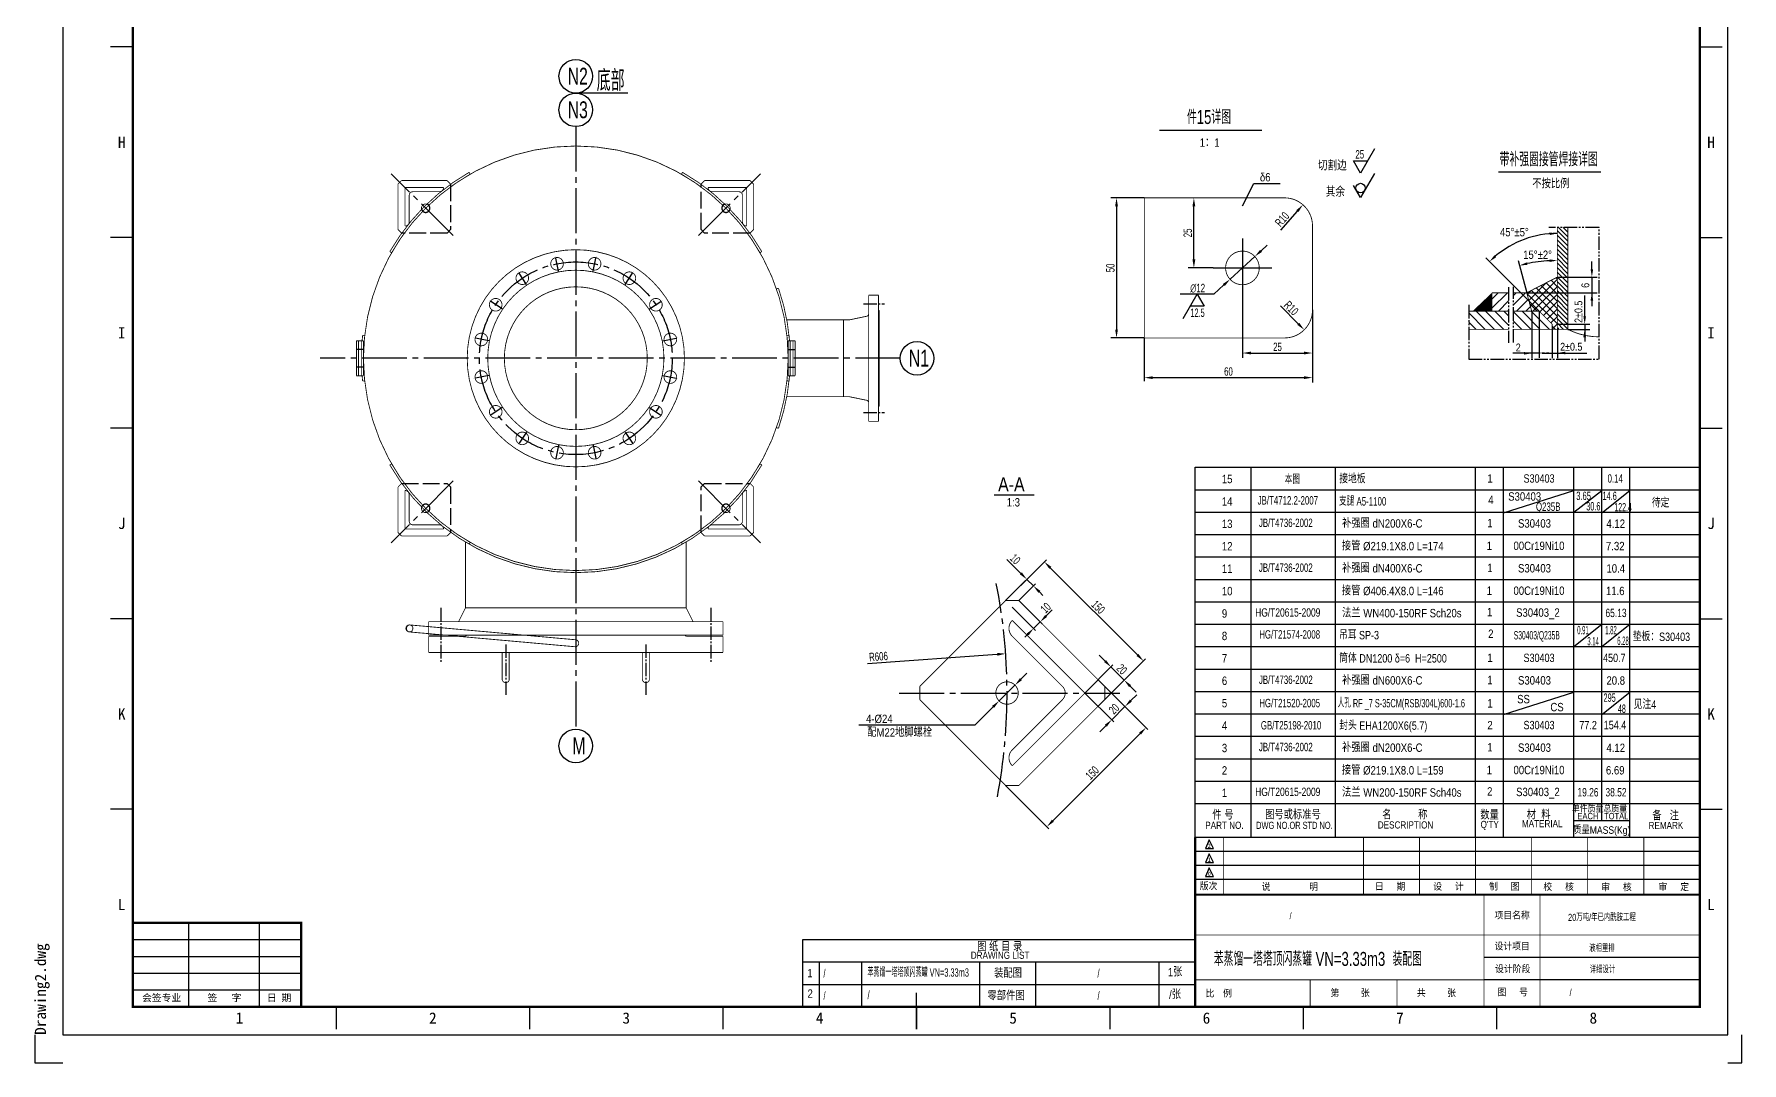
# Model space of a CAD drawing. Header units: millimetres. Extents: x 62822 to 63431, y -21038 to -20182.
# Drawn here: x 62822 to 63431, y -21038 to -20671 of the extents above; entities that cross this region are included whole.
import ezdxf
from ezdxf.enums import TextEntityAlignment as Align

# ---------------------------------------------------------------- set-up
doc = ezdxf.new("R2010")
doc.units = ezdxf.units.MM
for name, pattern in [('DASHDOT-L', [66, 48, -6, 6, -6]), ('DASHDOT-M', [22, 16, -2, 2, -2]), ('DASHDOT-S', [6.6, 4.8, -0.6, 0.6, -0.6]), ('DIVIDE-M', [26, 16, -2, 2, -2, 2, -2]), ('DIVIDE-S', [7.8, 4.8, -0.6, 0.6, -0.6, 0.6, -0.6]), ('HIDDEN-M', [7.5, 6, -1.5])]:
    doc.linetypes.add(name, pattern=pattern)
doc.layers.get('0').update_dxf_attribs({"color": 4})
for name, color, linetype in [('2', 1, 'Continuous'), ('_TCC_BORDER', 7, 'Continuous'), ('CDR_DIM', 4, 'Continuous'), ('CDR_DWG2', 2, 'Continuous'), ('CDR_DWG3', 2, 'DASHDOT-M'), ('CDR_DWG4', 3, 'DIVIDE-M'), ('CDR_DWG5', 6, 'HIDDEN-M')]:
    doc.layers.add(name, color=color, linetype=linetype)
doc.styles.add('_win_tcc_fshz', font='SIMFANG.TTF', dxfattribs={"width": 0.9})
doc.styles.add('HDS1', font='tcc_simp.shx', dxfattribs={"width": 0.7, "bigfont": 'tcc_hzdx.shx'})
doc.styles.add('HZ', font='tcc_simp.shx', dxfattribs={"width": 0.85, "bigfont": 'tcc_hzdx.shx'})
doc.styles.add('HZD', font='tcc_simp.shx', dxfattribs={"width": 0.85, "bigfont": 'tcc_hzdx.shx'})
doc.styles.add('SBHZ', font='tcc_simp.shx', dxfattribs={"width": 0.85, "bigfont": 'tcc_hzdx.shx'})
doc.styles.get("Standard").update_dxf_attribs({"font": 'tcc_simp.shx', "width": 0.7, "bigfont": 'tcc_hzdx.shx'})
doc.styles.add('syh_dim', font='tcc_simp.shx', dxfattribs={"width": 0.7, "height": 3, "bigfont": 'tcc_hzdx.shx'})

# ---------------------------------------------------------------- blocks, each defined once
blk = doc.blocks.new('_TCCDWGBORDER01V2A100_594x841')
at = {"color": 7, "linetype": 'Continuous'}
for p, q in [((25, 352.5), (17, 352.5)), ((584, 352.5), (592, 352.5)), ((25, 284.5), (17, 284.5)), ((584, 284.5), (592, 284.5)), ((25, 216.5), (17, 216.5)), ((584, 216.5), (592, 216.5)), ((25, 148.5), (17, 148.5)), ((584, 148.5), (592, 148.5)), ((25, 80.5), (17, 80.5)), ((584, 80.5), (592, 80.5)), ((97.5, 10), (97.5, 2)), ((166.5, 10), (166.5, 2)), ((235.5, 10), (235.5, 2)), ((304.5, 10), (304.5, 2)), ((373.5, 10), (373.5, 2)), ((442.5, 10), (442.5, 2)), ((511.5, 10), (511.5, 2))]:
    blk.add_line(p, q, dxfattribs=at)
blk.add_lwpolyline([(0, 0), (594, 0), (594, 841), (0, 841)], close=True, dxfattribs=at)
at = {"color": 4, "linetype": 'Continuous', "const_width": 0.8}
blk.add_lwpolyline([(25, 10), (584, 10), (584, 831), (25, 831)], close=True, dxfattribs=at)
at = {"color": 4, "linetype": 'Continuous', "const_width": 0.4}
blk.add_lwpolyline([(304.5, 15), (304.5, 2)], dxfattribs=at)
at = {"color": 7, "linetype": 'Continuous'}
for points in [[(-10, 0), (-10, -10), (0, -10)], [(594, -10), (599, -10), (599, 0)]]:
    blk.add_lwpolyline(points, dxfattribs=at)
at = {"color": 7, "style": '_win_tcc_fshz'}
for s, p in [('H', (21, 318.5)), ('H', (588, 318.5)), ('I', (21, 250.5)), ('I', (588, 250.5)), ('J', (21, 182.5)), ('J', (588, 182.5)), ('K', (21, 114.5)), ('K', (588, 114.5)), ('L', (21, 46.5)), ('L', (588, 46.5)), ('1', (63, 6)), ('2', (132, 6)), ('3', (201, 6)), ('4', (270, 6)), ('5', (339, 6)), ('6', (408, 6)), ('7', (477, 6)), ('8', (546, 6))]:
    blk.add_text(s, height=4, dxfattribs=at).set_placement(p, align=Align.MIDDLE_CENTER)
at = {"color": 1, "style": '_win_tcc_fshz', "flags": 8}
for tag, p in [('CODE_MARK', (20, 10)), ('FILE_NAME', (-6, 0))]:
    blk.add_attdef(tag, p, '', height=4, rotation=90, dxfattribs=at)
blk.add_attdef('USER_NAME', (0, -10), '', height=4, dxfattribs=at)
at = {"color": 1, "style": '_win_tcc_fshz', "flags": 9}
blk.add_attdef('BORDER_SIZE', text='', height=4, dxfattribs=at).set_placement((594, -10), align=Align.RIGHT)
blk = doc.blocks.new('_tcc_HQN2N')
at = {"layer": '_TCC_BORDER'}
for p, q in [((-40, 0), (-40, 30)), ((-15, 30), (-15, 0)), ((-60, 24), (0, 24)), ((-60, 18), (0, 18)), ((-60, 12), (0, 12)), ((-60, 6), (0, 6))]:
    blk.add_line(p, q, dxfattribs=at)
at = {"layer": '_TCC_BORDER', "color": 4, "const_width": 0.8}
blk.add_lwpolyline([(0, 0), (-60, 0), (-60, 30), (0, 30)], close=True, dxfattribs=at)
at = {"layer": '_TCC_BORDER', "style": '_win_tcc_fshz'}
for s, p in [('会签专业', (-56.74, 1.99)), ('签   字', (-33.38, 1.99)), ('日 期', (-12.2, 1.97))]:
    blk.add_text(s, height=2.5, dxfattribs=at).set_placement(p)
blk = doc.blocks.new('_tcc_ISSUE')
at = {"layer": '_TCC_BORDER'}
for p, q in [((0, 5), (180, 5)), ((0, 5), (0, 0)), ((0, 5), (10.12, 5)), ((0, 0), (180, 0)), ((4.99, 4.02), (3.61, 0.98)), ((3.61, 0.98), (6.54, 0.98)), ((6.54, 0.98), (4.99, 4.02))]:
    blk.add_line(p, q, dxfattribs=at)
at = {"layer": '_TCC_BORDER', "color": 4, "const_width": 0.8}
blk.add_lwpolyline([(0, 0), (0, 5)], dxfattribs=at)
at = {"layer": '_TCC_BORDER', "const_width": 0.3}
for points in [[(10.12, 5), (10.12, 0)], [(60, 0), (60, 5)], [(80, 0), (80, 5)], [(100, 0), (100, 5)], [(120, 0), (120, 5)], [(140, 0), (140, 5)], [(160, 0), (160, 5)]]:
    blk.add_lwpolyline(points, dxfattribs=at)
at = {"layer": '_TCC_BORDER', "color": 1, "style": '_win_tcc_fshz', "flags": 8}
blk.add_attdef('ISSUE', text='', height=1.5, dxfattribs=at).set_placement((4.99, 1.94), align=Align.MIDDLE_CENTER)
blk = doc.blocks.new('_tcc_QZL')
at = {"layer": '_TCC_BORDER'}
blk.add_line((0, 5.53), (180, 5.53), dxfattribs=at)
at = {"layer": '_TCC_BORDER', "color": 4, "const_width": 0.8}
blk.add_lwpolyline([(0, 0), (0, 5.53)], dxfattribs=at)
at = {"layer": '_TCC_BORDER', "const_width": 0.3}
for points in [[(10.12, 5.53), (10.12, 0)], [(60, 0), (60, 5.53)], [(80, 0), (80, 5.53)], [(100, 0), (100, 5.53)], [(120, 0), (120, 5.53)], [(140, 0), (140, 5.53)], [(160, 0), (160, 5.53)], [(180, 0), (180, 5.53)]]:
    blk.add_lwpolyline(points, dxfattribs=at)
at = {"layer": '_TCC_BORDER', "style": '_win_tcc_fshz', "width": 0.9}
for s, p in [('版次', (1.62, 1.9)), ('说         明', (23.72, 1.63)), ('日   期', (64.09, 1.75)), ('设   计', (84.88, 1.75)), ('制   图', (104.81, 1.75)), ('校   核', (124.19, 1.64)), ('审   核', (144.82, 1.53)), ('审   定', (165.27, 1.58))]:
    blk.add_text(s, height=2.5, dxfattribs=at).set_placement(p)

msp = doc.modelspace()

# ---------------------------------------------------------------- linework, layer by layer
for p, q in [((63299.84, -20712.35), (63294.84, -20721.01)), ((63294.84, -20721.01), (63292.34, -20716.68)), ((63292.34, -20716.68), (63297.34, -20716.68)), ((63294.84, -20729.75), (63292.34, -20725.42)), ((63299.84, -20721.09), (63294.84, -20729.75)), ((63339.53, -20751.24), (63358.53, -20770.24)), ((63351.04, -20752.16), (63354.13, -20763.7)), ((63377.37, -20755.3), (63377.37, -20752.5)), ((63365.06, -20758.1), (63379.24, -20758.1)), ((63377.37, -20758.1), (63377.37, -20768.43)), ((63231.57, -20772.86), (63236.57, -20764.2)), ((63239.07, -20768.53), (63234.07, -20768.53)), ((63236.57, -20764.2), (63239.07, -20768.53)), ((63354.13, -20763.7), (63379.24, -20763.7)), ((63374.8, -20772.1), (63374.8, -20764.7)), ((63355.89, -20770.24), (63355.89, -20786.99)), ((63358.53, -20770.24), (63358.53, -20786.9)), ((63363.19, -20776.77), (63363.19, -20787.07)), ((63365.06, -20774.9), (63376.66, -20774.9)), ((63365.06, -20776.77), (63365.06, -20787.07)), ((63368.79, -20776.77), (63376.66, -20776.77)), ((63374.8, -20774.9), (63374.8, -20781.11)), ((63358.53, -20785.31), (63349.15, -20785.31)), ((63359.65, -20785.2), (63360.67, -20785.2)), ((63360.87, -20785.2), (63375.57, -20785.2)), ((63235.87, -20957.97), (63235.87, -20825.97)), ((63235.87, -20825.97), (63415.87, -20825.97)), ((63255.87, -20957.97), (63255.87, -20825.97)), ((63285.87, -20957.97), (63285.87, -20825.97)), ((63335.87, -20957.97), (63335.87, -20825.97)), ((63345.87, -20957.97), (63345.87, -20825.97)), ((63370.87, -20957.97), (63370.87, -20825.97)), ((63380.87, -20951.97), (63380.87, -20825.97)), ((63390.87, -20957.97), (63390.87, -20825.97)), ((63235.87, -20833.97), (63415.87, -20833.97)), ((63235.87, -20841.97), (63415.87, -20841.97)), ((63235.87, -20849.97), (63415.87, -20849.97)), ((63235.87, -20857.97), (63415.87, -20857.97)), ((63235.87, -20865.97), (63415.87, -20865.97)), ((63235.87, -20873.97), (63415.87, -20873.97)), ((63235.87, -20873.97), (63415.87, -20873.97)), ((63235.87, -20881.97), (63415.87, -20881.97)), ((63235.87, -20881.97), (63415.87, -20881.97)), ((63235.87, -20889.97), (63415.87, -20889.97)), ((63235.87, -20897.97), (63415.87, -20897.97)), ((63235.87, -20905.97), (63415.87, -20905.97)), ((63235.87, -20913.97), (63415.87, -20913.97)), ((63235.87, -20921.97), (63415.87, -20921.97)), ((63235.87, -20929.97), (63415.87, -20929.97)), ((63235.87, -20937.97), (63415.87, -20937.97)), ((63235.87, -20945.97), (63415.87, -20945.97)), ((63370.87, -20951.97), (63390.87, -20951.97)), ((63370.87, -20951.97), (63390.87, -20951.97)), ((63095.87, -21018.5), (63095.87, -20994.5)), ((63095.87, -20994.5), (63235.87, -20994.5)), ((63095.87, -21002.5), (63235.87, -21002.5)), ((63101.75, -21002.5), (63101.75, -21018.5)), ((63116.75, -21002.5), (63116.75, -21018.5)), ((63158.87, -21002.5), (63158.87, -21018.5)), ((63178.87, -21002.5), (63178.87, -21018.5)), ((63222.87, -21002.5), (63222.87, -21018.5)), ((63095.87, -21010.5), (63235.87, -21010.5)), ((63095.87, -21018.5), (63235.87, -21018.5))]:
    msp.add_line(p, q)
at = {"linetype": 'Continuous'}
for p, q in [((63252.76, -20732.67), (63256.77, -20724.66)), ((63256.77, -20724.66), (63266.12, -20724.66)), ((63217.7, -20729.83), (63205.78, -20729.83)), ((63207.78, -20732.83), (63207.78, -20776.83)), ((63235.38, -20751.83), (63235.38, -20732.83)), ((63266.35, -20741.38), (63272.3, -20734.56)), ((63259.33, -20748.75), (63261.54, -20746.72)), ((63242.24, -20754.83), (63233.38, -20754.83)), ((63257.12, -20750.78), (63248.28, -20758.89)), ((63242.49, -20764.2), (63246.07, -20760.92)), ((63354.86, -20766.41), (63361.18, -20760.09)), ((63355.42, -20768.5), (63365.06, -20758.86)), ((63356.34, -20770.24), (63365.06, -20761.52)), ((63365.06, -20769.48), (63357.54, -20761.96)), ((63365.06, -20766.83), (63359.29, -20761.06)), ((63365.06, -20764.18), (63361.04, -20760.16)), ((63365.06, -20761.53), (63362.79, -20759.26)), ((63365.06, -20758.87), (63364.55, -20758.36)), ((63242.49, -20764.2), (63230.51, -20764.2)), ((63252.7, -20765.3), (63252.7, -20786.93)), ((63266.25, -20768.37), (63272.64, -20774.8)), ((63365.06, -20774.78), (63354.19, -20763.92)), ((63354.3, -20764.32), (63355.74, -20762.88)), ((63357.86, -20770.24), (63355.16, -20767.54)), ((63365.06, -20772.13), (63355.78, -20762.86)), ((63358.76, -20770.47), (63365.06, -20764.17)), ((63360.08, -20771.79), (63365.06, -20766.82)), ((63277.7, -20769.83), (63277.7, -20790.86)), ((63361.41, -20773.12), (63365.06, -20769.47)), ((63362.74, -20774.45), (63365.06, -20772.12)), ((63217.7, -20779.83), (63205.78, -20779.83)), ((63217.7, -20779.83), (63217.7, -20795.23)), ((63363.19, -20776.64), (63365.06, -20774.77)), ((63364.39, -20776.77), (63363.19, -20775.57)), ((63255.7, -20785.2), (63274.7, -20785.2)), ((63277.7, -20788.86), (63277.7, -20795.73)), ((63220.7, -20793.99), (63274.7, -20793.99))]:
    msp.add_line(p, q, dxfattribs=at)
at = {"color": 3, "linetype": 'DIVIDE-S'}
for p, q in [((63379.93, -20740.41), (63361.99, -20740.41)), ((63379.93, -20787.37), (63379.93, -20740.41)), ((63333.45, -20768.06), (63333.45, -20787.37)), ((63333.45, -20787.37), (63379.93, -20787.37))]:
    msp.add_line(p, q, dxfattribs=at)
at = {"color": 0, "linetype": 'Continuous'}
for p, q in [((63365.06, -20741.61), (63368.79, -20745.34)), ((63365.06, -20743.26), (63368.79, -20746.99)), ((63365.51, -20740.41), (63368.79, -20743.69)), ((63367.16, -20740.41), (63368.79, -20742.04)), ((63365.06, -20744.91), (63368.79, -20748.64)), ((63365.06, -20746.56), (63368.79, -20750.29)), ((63365.06, -20748.21), (63368.79, -20751.94)), ((63365.06, -20749.86), (63368.79, -20753.59)), ((63365.06, -20751.51), (63368.79, -20755.24)), ((63365.06, -20753.16), (63368.79, -20756.89)), ((63365.06, -20754.81), (63368.79, -20758.54)), ((63365.06, -20756.46), (63368.79, -20760.19)), ((63365.06, -20758.11), (63368.79, -20761.84)), ((63365.06, -20759.75), (63368.79, -20763.49)), ((63365.06, -20761.4), (63368.79, -20765.14)), ((63347.26, -20763.7), (63341.71, -20769.25)), ((63343.96, -20763.7), (63341.71, -20765.95)), ((63347.67, -20766.59), (63344.03, -20770.24)), ((63350.41, -20763.7), (63349.46, -20764.65)), ((63353.71, -20763.7), (63349.46, -20767.95)), ((63354.74, -20765.97), (63350.48, -20770.24)), ((63355.44, -20768.57), (63353.78, -20770.24)), ((63365.06, -20763.05), (63368.79, -20766.79)), ((63365.06, -20764.7), (63368.79, -20768.44)), ((63365.06, -20766.35), (63368.79, -20770.09)), ((63365.06, -20768), (63368.79, -20771.74)), ((63333.45, -20770.9), (63339.33, -20776.77)), ((63333.45, -20774.2), (63336.03, -20776.77)), ((63336.09, -20770.24), (63342.62, -20776.77)), ((63339.39, -20770.24), (63345.92, -20776.77)), ((63342.69, -20770.24), (63347.67, -20775.21)), ((63345.99, -20770.24), (63347.67, -20771.91)), ((63347.67, -20769.89), (63347.33, -20770.24)), ((63349.46, -20770.55), (63355.67, -20776.77)), ((63349.46, -20773.85), (63352.37, -20776.77)), ((63352.44, -20770.24), (63358.97, -20776.77)), ((63355.74, -20770.24), (63362.27, -20776.77)), ((63365.06, -20769.65), (63368.79, -20773.39)), ((63365.06, -20771.3), (63368.79, -20775.04)), ((63365.06, -20772.95), (63368.79, -20776.69)), ((63365.06, -20774.6), (63367.22, -20776.77)), ((63365.06, -20776.25), (63365.57, -20776.77))]:
    msp.add_line(p, q, dxfattribs=at)
at = {"color": 6}
for p, q in [((63345.87, -20842.23), (63370.87, -20834.23)), ((63370.87, -20841.97), (63380.87, -20834.23)), ((63380.87, -20842.23), (63390.87, -20834.23)), ((63370.87, -20889.97), (63380.87, -20881.97)), ((63380.87, -20889.97), (63390.87, -20881.97)), ((63345.87, -20914.2), (63370.87, -20906.2)), ((63380.87, -20914.2), (63390.87, -20906.2))]:
    msp.add_line(p, q, dxfattribs=at)
at = {"lineweight": 0, "ltscale": 0.2}
msp.add_line((63235.87, -20957.97), (63415.87, -20957.97), dxfattribs=at)
msp.add_line((63235.87, -20957.97), (63415.87, -20957.97), dxfattribs=at)
msp.add_line((63235.87, -20957.97), (63415.87, -20957.97), dxfattribs=at)
at = {"lineweight": 0, "ltscale": 0.2, "const_width": 0.3}
for points in [[(63235.87, -20957.97), (63415.87, -20957.97)], [(63235.87, -21018.5), (63235.87, -20994.5)]]:
    msp.add_lwpolyline(points, dxfattribs=at)
msp.add_circle((63294.84, -20726.35), 1.7)
for centre, radius, start, end in [((63365.06, -20776.77), 34.23, 90, 130.31188), ((63365.06, -20804.47), 52.29, 93.0683, 101.9317)]:
    msp.add_arc(centre, radius, start, end)
at = {"linetype": 'Continuous'}
for points in [[(63207.28, -20732.83), (63208.28, -20732.83), (63207.78, -20729.83)], [(63234.88, -20732.83), (63235.88, -20732.83), (63235.38, -20729.83)], [(63271.93, -20734.23), (63272.68, -20734.89), (63274.28, -20732.3)], [(63258.99, -20748.38), (63259.67, -20749.12), (63257.12, -20750.78)], [(63234.88, -20751.83), (63235.88, -20751.83), (63235.38, -20754.83)], [(63245.73, -20760.55), (63246.41, -20761.29), (63248.28, -20758.89)], [(63272.99, -20774.45), (63272.28, -20775.15), (63274.75, -20776.93)], [(63207.28, -20776.83), (63208.28, -20776.83), (63207.78, -20779.83)], [(63255.7, -20784.7), (63255.7, -20785.7), (63252.7, -20785.2)], [(63274.7, -20784.7), (63274.7, -20785.7), (63277.7, -20785.2)], [(63220.7, -20793.49), (63220.7, -20794.49), (63217.7, -20793.99)], [(63274.7, -20793.49), (63274.7, -20794.49), (63277.7, -20793.99)]]:
    msp.add_solid(points, dxfattribs=at)
for points in [[(63362.28, -20743.12), (63362.24, -20742.19), (63365.06, -20742.54)], [(63343.23, -20751.01), (63342.6, -20750.32), (63340.85, -20752.56)], [(63354.36, -20753.76), (63354.14, -20752.85), (63351.52, -20753.96)], [(63362.27, -20752.72), (63362.25, -20751.79), (63365.06, -20752.18)], [(63377.84, -20755.3), (63376.9, -20755.3), (63377.37, -20758.1)], [(63341.71, -20770.24), (63341.71, -20763.7), (63334.81, -20770.24)], [(63377.84, -20766.5), (63376.9, -20766.5), (63377.37, -20763.7)], [(63375.26, -20772.1), (63374.33, -20772.1), (63374.8, -20774.9)], [(63375.26, -20779.57), (63374.33, -20779.57), (63374.8, -20776.77)], [(63353.12, -20784.84), (63353.12, -20785.77), (63355.92, -20785.31)], [(63360.43, -20784.88), (63360.43, -20785.52), (63358.5, -20785.2)], [(63361.24, -20784.88), (63361.24, -20785.54), (63363.2, -20785.21)], [(63367.86, -20784.73), (63367.86, -20785.67), (63365.06, -20785.2)]]:
    msp.add_solid(points)
at = {"layer": '2', "const_width": 0.3}
for points in [[(62939.13, -20787.08, 1), (63090.63, -20787.08, 1)], [(62976.13, -20787.08, 1), (63053.63, -20787.08, 1)], [(62983.45, -20787.08, 1), (63046.32, -20787.08, 1)], [(62993.53, -20758.5, 1), (62998.03, -20758.5, 1)], [(63005.93, -20753.36, 1), (63010.43, -20753.36, 1)], [(63019.34, -20753.36, 1), (63023.84, -20753.36, 1)], [(63031.73, -20758.5, 1), (63036.23, -20758.5, 1)], [(62989.38, -20787.08, 1), (63040.38, -20787.08, 1)], [(62984.05, -20767.98, 1), (62988.55, -20767.98, 1)], [(63041.21, -20767.98, 1), (63045.71, -20767.98, 1)], [(62978.92, -20780.37, 1), (62983.42, -20780.37, 1)], [(63046.35, -20780.37, 1), (63050.85, -20780.37, 1)], [(62978.92, -20793.78, 1), (62983.42, -20793.78, 1)], [(63046.35, -20793.78, 1), (63050.85, -20793.78, 1)], [(62984.05, -20806.18, 1), (62988.55, -20806.18, 1)], [(63041.21, -20806.18, 1), (63045.71, -20806.18, 1)], [(62993.53, -20815.66, 1), (62998.03, -20815.66, 1)], [(63031.73, -20815.66, 1), (63036.23, -20815.66, 1)], [(63005.93, -20820.79, 1), (63010.43, -20820.79, 1)], [(63019.34, -20820.79, 1), (63023.84, -20820.79, 1)], [(62954.26, -20883.47, 1), (62956.76, -20883.47, 1)], [(63164.72, -20906.53, 1), (63172.72, -20906.53, 1)]]:
    msp.add_lwpolyline(points, format="xyb", close=True, dxfattribs=at)
for points in [[(62976.82, -20720.72, 0.133117), (62948.52, -20749.02, 0.133117)], [(62977.2, -20721.37, 0.133117), (62949.17, -20749.39, 0.133117)], [(63080.59, -20749.39, 0.133117), (63052.57, -20721.37, 0.133117)], [(63081.24, -20749.02, 0.133117), (63052.94, -20720.72, 0.133117)], [(62956.7, -20727.65, 0.414214), (62955.45, -20728.9, 0.414214)], [(62961.72, -20732.07, 0.583067), (62959.87, -20733.91, 0.583067)], [(62966.2, -20727.65, 0.414214), (62967.7, -20726.15, 0.414214)], [(63062.06, -20726.15, 0.414214), (63063.56, -20727.65, 0.414214)], [(63069.89, -20733.91, 0.583067), (63068.05, -20732.07, 0.583067)], [(63074.31, -20728.9, 0.414214), (63073.06, -20727.65, 0.414214)], [(63277.7, -20739.83, 0.414214), (63267.7, -20729.83, 0.414214)], [(62953.95, -20739.9, 0.414214), (62955.45, -20738.4, 0.414214)], [(63074.31, -20738.4, 0.414214), (63075.81, -20739.9, 0.414214)], [(63258.7, -20754.83, 1), (63246.7, -20754.83, 1)], [(63246.7, -20754.83, 1), (63258.7, -20754.83, 1)], [(63091.13, -20780.83, 0.062863), (63087.18, -20762.08, 1)], [(63118.73, -20772.07, 0.314408), (63119.38, -20771.13, 0.314408)], [(63267.7, -20779.83, 0.414214), (63277.7, -20769.83, 0.414214)], [(62938.82, -20778.95, 0.006155), (62938.64, -20780.83, 1)], [(63090.95, -20778.95, -0.006155), (63091.13, -20780.83, -1)], [(63368.79, -20776.77, 0.114429), (63379.93, -20779.45, 0.114429)], [(62938.64, -20793.33, 0.006155), (62938.82, -20795.2, 1)], [(63087.18, -20812.08, 0.062863), (63091.13, -20793.33, 0.010216)], [(63091.13, -20793.33, -0.006155), (63090.95, -20795.2, -1)], [(63119.38, -20803.03, 0.314408), (63118.73, -20802.09, 0.314408)], [(62948.52, -20825.14, 0.268721), (63014.88, -20863.58, 0.133117)], [(62949.17, -20824.76, 0.133117), (62977.2, -20852.79, 0.133117)], [(63014.88, -20863.58, 0.268721), (63081.24, -20825.14, 0.133117)], [(63052.57, -20852.79, 0.133117), (63080.59, -20824.76, 0.133117)], [(62955.45, -20835.76, 0.414214), (62953.95, -20834.26, 0.414214)], [(63075.81, -20834.26, 0.414214), (63074.31, -20835.76, 0.414214)], [(62959.87, -20840.24, 0.583067), (62961.72, -20842.09, 0.583067)], [(63068.05, -20842.09, 0.583067), (63069.89, -20840.24, 0.583067)], [(62955.45, -20845.26, 0.414214), (62956.7, -20846.51, 0.414214)], [(62967.7, -20848.01, 0.414214), (62966.2, -20846.51, 0.414214)], [(63063.56, -20846.51, 0.414214), (63062.06, -20848.01, 0.414214)], [(63073.06, -20846.51, 0.414214), (63074.31, -20845.26, 0.414214)], [(62955.62, -20882.23, 0.819002), (62955.4, -20884.72, 0.819002)], [(63170.58, -20880.6, 0.414214), (63170.58, -20886.26, 0.414214)], [(63014.77, -20890.03, 0.819002), (63014.99, -20887.54, 0.819002)], [(62988.63, -20901.79, 0.819002), (62991.13, -20901.79, 0.819002)], [(63038.63, -20901.79, 0.819002), (63041.13, -20901.79, 0.819002)], [(63188.49, -20908.89, 0.414214), (63188.49, -20904.17, 0.414214)], [(63170.58, -20926.8, 0.414214), (63170.58, -20932.46, 0.414214)]]:
    msp.add_lwpolyline(points, format="xyb", dxfattribs=at)
for points in [[(62952.7, -20723.65), (62951.45, -20724.9)], [(62951.45, -20724.9), (62951.45, -20741.15)], [(62968.95, -20723.65), (62952.7, -20723.65)], [(62968.95, -20723.65), (62970.2, -20724.9)], [(62970.2, -20724.9), (62970.2, -20724.98)], [(62976.82, -20720.72), (62977.2, -20721.37)], [(63052.94, -20720.72), (63052.57, -20721.37)], [(63060.81, -20723.65), (63059.56, -20724.9)], [(63059.56, -20724.98), (63059.56, -20724.9)], [(63077.06, -20723.65), (63060.81, -20723.65)], [(63078.31, -20724.9), (63077.06, -20723.65)], [(63078.31, -20741.15), (63078.31, -20724.9)], [(62967.7, -20726.15), (62953.95, -20726.15)], [(62953.95, -20726.15), (62953.95, -20739.9)], [(62955.45, -20728.9), (62955.45, -20738.4)], [(62966.2, -20727.65), (62956.7, -20727.65)], [(62967.7, -20726.15), (62967.7, -20726.15)], [(63075.81, -20726.15), (63062.06, -20726.15)], [(63062.06, -20726.15), (63062.06, -20726.15)], [(63073.06, -20727.65), (63063.56, -20727.65)], [(63074.31, -20738.4), (63074.31, -20728.9)], [(63075.81, -20739.9), (63075.81, -20726.15)], [(63217.7, -20729.83), (63267.7, -20729.83)], [(63217.7, -20779.83), (63217.7, -20729.83)], [(62951.45, -20741.15), (62952.7, -20742.4)], [(62952.79, -20742.4), (62952.7, -20742.4)], [(62953.95, -20739.9), (62953.95, -20739.9)], [(63075.81, -20739.9), (63075.81, -20739.9)], [(63077.06, -20742.4), (63076.98, -20742.4)], [(63078.31, -20741.15), (63077.06, -20742.4)], [(63277.7, -20739.83), (63277.7, -20769.83)], [(63365.06, -20776.77), (63365.06, -20740.41)], [(63368.79, -20776.77), (63368.79, -20740.41)], [(62948.52, -20749.02), (62949.17, -20749.39)], [(63081.24, -20749.02), (63080.59, -20749.39)], [(63087.18, -20762.08), (63086.47, -20762.32)], [(63354.13, -20763.7), (63365.06, -20758.1)], [(63119.38, -20764.58), (63119.38, -20809.58)], [(63122.88, -20764.58), (63119.38, -20764.58)], [(63122.88, -20809.58), (63122.88, -20764.58)], [(63341.71, -20763.7), (63341.71, -20770.24)], [(63341.71, -20763.7), (63347.67, -20763.7)], [(63349.46, -20763.7), (63354.13, -20763.7)], [(63355.89, -20770.24), (63354.13, -20763.7)], [(63090.15, -20773.39), (63110.38, -20773.39)], [(63110.38, -20773.39), (63112.38, -20773.39)], [(63110.38, -20800.77), (63110.38, -20773.39)], [(63112.38, -20773.39), (63118.73, -20772.07)], [(63123.13, -20769.95), (63122.88, -20769.95)], [(63123.13, -20804.2), (63123.13, -20769.95)], [(63333.45, -20770.24), (63347.67, -20770.24)], [(63349.46, -20770.24), (63358.53, -20770.24)], [(63363.19, -20774.9), (63358.53, -20770.24)], [(62936.63, -20793.33), (62936.63, -20780.83)], [(62939.13, -20780.83), (62936.63, -20780.83)], [(62937.38, -20793.33), (62937.38, -20780.83)], [(62938.38, -20793.33), (62938.38, -20780.83)], [(62938.82, -20778.95), (62939.56, -20779.03)], [(62939.13, -20793.33), (62939.13, -20780.83)], [(63090.95, -20778.95), (63090.2, -20779.03)], [(63090.63, -20793.33), (63090.63, -20780.83)], [(63090.63, -20780.83), (63093.13, -20780.83)], [(63091.38, -20793.33), (63091.38, -20780.83)], [(63092.38, -20793.33), (63092.38, -20780.83)], [(63093.13, -20793.33), (63093.13, -20780.83)], [(63267.7, -20779.83), (63217.7, -20779.83)], [(63333.45, -20776.77), (63347.67, -20776.77)], [(63349.46, -20776.77), (63368.79, -20776.77)], [(63363.19, -20776.77), (63363.19, -20774.9)], [(62939.13, -20793.33), (62936.63, -20793.33)], [(62938.82, -20795.2), (62939.56, -20795.12)], [(63090.95, -20795.2), (63090.2, -20795.12)], [(63090.63, -20793.33), (63093.13, -20793.33)], [(63090.15, -20800.77), (63110.38, -20800.77)], [(63110.38, -20800.77), (63112.38, -20800.77)], [(63112.38, -20800.77), (63118.73, -20802.09)], [(63122.88, -20804.2), (63123.13, -20804.2)], [(63119.38, -20809.58), (63122.88, -20809.58)], [(63087.18, -20812.08), (63086.47, -20811.83)], [(62948.52, -20825.14), (62949.17, -20824.76)], [(63081.24, -20825.14), (63080.59, -20824.76)], [(62951.45, -20833.01), (62952.7, -20831.76)], [(62951.45, -20833.01), (62951.45, -20849.26)], [(62952.7, -20831.76), (62952.79, -20831.76)], [(62953.95, -20834.26), (62953.95, -20848.01)], [(62953.95, -20834.26), (62953.95, -20834.26)], [(62955.45, -20835.76), (62955.45, -20845.26)], [(63074.31, -20845.26), (63074.31, -20835.76)], [(63075.81, -20848.01), (63075.81, -20834.26)], [(63075.81, -20834.26), (63075.81, -20834.26)], [(63076.98, -20831.76), (63077.06, -20831.76)], [(63078.31, -20833.01), (63077.06, -20831.76)], [(63078.31, -20849.26), (63078.31, -20833.01)], [(62956.7, -20846.51), (62966.2, -20846.51)], [(63063.56, -20846.51), (63073.06, -20846.51)], [(62951.45, -20849.26), (62952.7, -20850.51)], [(62952.7, -20850.51), (62968.95, -20850.51)], [(62953.95, -20848.01), (62967.7, -20848.01)], [(62967.7, -20848.01), (62967.7, -20848.01)], [(62968.95, -20850.51), (62970.2, -20849.26)], [(62970.2, -20849.17), (62970.2, -20849.26)], [(62975.51, -20852.67), (62975.51, -20876.16)], [(62976.82, -20853.44), (62977.2, -20852.79)], [(63052.94, -20853.44), (63052.57, -20852.79)], [(63054.26, -20852.67), (63054.26, -20876.16)], [(63059.56, -20849.26), (63059.56, -20849.17)], [(63060.81, -20850.51), (63059.56, -20849.26)], [(63060.81, -20850.51), (63077.06, -20850.51)], [(63062.06, -20848.01), (63075.81, -20848.01)], [(63062.06, -20848.01), (63062.06, -20848.01)], [(63077.06, -20850.51), (63078.31, -20849.26)], [(62975.51, -20876.16), (62973.07, -20881.04)], [(63054.26, -20876.16), (62975.51, -20876.16)], [(63054.26, -20876.16), (63056.7, -20881.04)], [(63137.58, -20904.17), (63168.22, -20873.53)], [(63172.93, -20873.53), (63168.22, -20873.53)], [(63203.58, -20904.17), (63172.93, -20873.53)], [(62955.62, -20882.23), (63014.99, -20887.54)], [(62962.38, -20881.04), (63067.38, -20881.04)], [(62962.38, -20885.91), (62962.38, -20881.04)], [(63067.38, -20881.04), (63067.38, -20885.91)], [(63170.58, -20880.6), (63170.58, -20880.6)], [(63196.5, -20906.53), (63170.58, -20880.6)], [(63014.77, -20890.03), (62955.4, -20884.72)], [(63067.38, -20885.91), (62962.38, -20885.91)], [(62962.38, -20886.29), (62975.51, -20886.29)], [(62962.38, -20892.04), (62962.38, -20886.29)], [(62975.51, -20886.29), (62975.88, -20885.91)], [(62975.88, -20885.91), (63053.88, -20885.91)], [(63053.88, -20885.91), (63054.26, -20886.29)], [(63054.26, -20886.29), (63067.38, -20886.29)], [(63067.38, -20886.29), (63067.38, -20892.04)], [(63188.49, -20904.17), (63170.58, -20886.26)], [(63067.38, -20892.04), (62962.38, -20892.04)], [(62988.63, -20901.79), (62988.63, -20892.04)], [(62991.13, -20892.04), (62991.13, -20901.79)], [(63038.63, -20901.79), (63038.63, -20892.04)], [(63041.13, -20892.04), (63041.13, -20901.79)], [(63137.58, -20908.89), (63137.58, -20904.17)], [(63170.58, -20932.46), (63196.5, -20906.53)], [(63203.58, -20908.89), (63203.58, -20904.17)], [(63168.22, -20939.53), (63137.58, -20908.89)], [(63170.58, -20926.8), (63188.49, -20908.89)], [(63172.93, -20939.53), (63203.58, -20908.89)], [(63170.58, -20932.46), (63170.58, -20932.46)], [(63172.93, -20939.53), (63168.22, -20939.53)]]:
    msp.add_lwpolyline(points, dxfattribs=at)
at = {"layer": '_TCC_BORDER'}
for p, q in [((63415.87, -21000.9), (63338.87, -21000.9)), ((63415.87, -21008.9), (63338.87, -21008.9))]:
    msp.add_line(p, q, dxfattribs=at)
at = {"layer": '_TCC_BORDER', "color": 4, "const_width": 0.8}
for points in [[(63415.87, -20978.5), (63415.87, -21018.5), (63235.87, -21018.5), (63335.87, -21018.5), (63235.87, -21018.5), (63235.87, -20978.5)], [(63415.87, -20978.5), (63235.87, -20978.5)]]:
    msp.add_lwpolyline(points, dxfattribs=at)
at = {"layer": '_TCC_BORDER', "const_width": 0.3}
for points in [[(63338.87, -21018.5), (63338.87, -20978.5)], [(63358.87, -20978.5), (63358.87, -21018.5)], [(63235.87, -20992.9), (63415.87, -20992.9)], [(63235.87, -21008.9), (63338.87, -21008.9)], [(63276.87, -21008.9), (63276.87, -21018.5)], [(63307.87, -21008.9), (63307.87, -21018.5)]]:
    msp.add_lwpolyline(points, dxfattribs=at)
at = {"layer": 'CDR_DIM'}
for p, q in [((63168.22, -20873.53), (63182.74, -20859.01)), ((63173.67, -20863.84), (63168.69, -20858.86)), ((63170.58, -20871.17), (63176.5, -20865.25)), ((63178.15, -20868.32), (63175.79, -20865.96)), ((63184.15, -20861.84), (63215.26, -20892.96)), ((63172.93, -20873.53), (63178.85, -20867.61)), ((63180.27, -20870.44), (63181.54, -20871.71)), ((63170.58, -20875.89), (63178.9, -20884.21)), ((63172.93, -20873.53), (63181.26, -20881.85)), ((63182.67, -20879.02), (63184.79, -20876.9)), ((63180.55, -20881.14), (63178.19, -20883.5)), ((63176.07, -20885.62), (63175.05, -20886.65)), ((63118.98, -20895.94), (63165.24, -20892.72)), ((63196.5, -20906.53), (63206.51, -20896.52)), ((63203.68, -20895.11), (63201.56, -20892.99)), ((63203.58, -20908.89), (63218.09, -20894.37)), ((63173.68, -20901.59), (63175.8, -20899.47)), ((63201.22, -20911.24), (63211.22, -20901.24)), ((63201.22, -20901.81), (63211.49, -20912.08)), ((63210.52, -20901.94), (63205.8, -20897.23)), ((63171.55, -20903.71), (63165.88, -20909.35)), ((63196.5, -20906.53), (63206.77, -20916.8)), ((63203.58, -20904.17), (63219, -20919.59)), ((63212.64, -20904.07), (63214.76, -20906.19)), ((63212.9, -20909.25), (63215.02, -20907.13)), ((63157.22, -20917.98), (63163.76, -20911.47)), ((63206.06, -20916.09), (63210.78, -20911.37)), ((63157.22, -20917.98), (63115.9, -20917.98)), ((63203.94, -20918.21), (63201.82, -20920.33)), ((63185.06, -20952.12), (63216.17, -20921.01)), ((63168.22, -20939.53), (63183.64, -20954.95))]:
    msp.add_line(p, q, dxfattribs=at)
for points in [[(63184.5, -20861.49), (63183.8, -20862.2), (63182.03, -20859.72)], [(63174.02, -20863.48), (63173.32, -20864.19), (63175.79, -20865.96)], [(63180.62, -20870.08), (63179.92, -20870.79), (63178.15, -20868.32)], [(63175.72, -20885.27), (63176.42, -20885.98), (63178.19, -20883.5)], [(63182.32, -20878.67), (63183.02, -20879.38), (63180.55, -20881.14)], [(63165.2, -20892.22), (63165.27, -20893.22), (63168.23, -20892.51)], [(63204.03, -20894.76), (63203.33, -20895.46), (63205.8, -20897.23)], [(63215.62, -20892.6), (63214.91, -20893.31), (63217.38, -20895.08)], [(63173.32, -20901.23), (63174.03, -20901.94), (63171.55, -20903.71)], [(63212.99, -20903.71), (63212.28, -20904.42), (63210.52, -20901.94)], [(63163.4, -20911.11), (63164.11, -20911.82), (63165.88, -20909.35)], [(63212.55, -20908.9), (63213.25, -20909.61), (63210.78, -20911.37)], [(63203.59, -20917.86), (63204.3, -20918.56), (63206.06, -20916.09)], [(63215.82, -20920.66), (63216.52, -20921.36), (63218.29, -20918.89)], [(63184.7, -20951.77), (63185.41, -20952.47), (63182.94, -20954.24)]]:
    msp.add_solid(points, dxfattribs=at)
at = {"layer": 'CDR_DWG2'}
for p, q in [((63033.44, -20692.43), (63014.88, -20692.43)), ((63223.11, -20705.67), (63259.63, -20705.67)), ((63344.01, -20720.56), (63380.53, -20720.56)), ((63164.14, -20835.8), (63178.36, -20835.8))]:
    msp.add_line(p, q, dxfattribs=at)
at = {"layer": 'CDR_DWG2', "linetype": 'DASHDOT-S', "ltscale": 10}
msp.add_line((63242.24, -20754.83), (63263.17, -20754.83), dxfattribs=at)
at = {"layer": 'CDR_DWG2'}
for centre in [(63014.88, -20686.43), (63014.88, -20698.43), (63136.6, -20787.08), (63014.88, -20925.4)]:
    msp.add_circle(centre, 6, dxfattribs=at)
at = {"layer": 'CDR_DWG3'}
for p, q in [((63014.88, -20704.43), (63014.88, -20919.4)), ((62971.1, -20743.3), (62949.04, -20721.24)), ((63058.66, -20743.3), (63080.72, -20721.24)), ((63130.6, -20787.08), (62923.63, -20787.08)), ((62971.1, -20830.86), (62949.04, -20852.92)), ((63058.66, -20830.86), (63080.72, -20852.92)), ((63130.29, -20906.53), (63208.92, -20906.53))]:
    msp.add_line(p, q, dxfattribs=at)
at = {"layer": 'CDR_DWG3', "linetype": 'DASHDOT-L'}
msp.add_line((63252.7, -20744.37), (63252.7, -20765.3), dxfattribs=at)
at = {"layer": 'CDR_DWG3', "linetype": 'DASHDOT-S'}
for p, q in [((62997.28, -20760.74), (62994.28, -20756.25)), ((63008.7, -20756.01), (63007.65, -20750.71)), ((63021.06, -20756.01), (63022.12, -20750.71)), ((63032.48, -20760.74), (63035.48, -20756.25)), ((62988.55, -20769.48), (62984.06, -20766.48)), ((63041.22, -20769.48), (63045.71, -20766.48)), ((63117.51, -20767.7), (63125.01, -20767.7)), ((62983.82, -20780.9), (62978.52, -20779.84)), ((63045.95, -20780.9), (63051.25, -20779.84)), ((62983.82, -20793.26), (62978.52, -20794.31)), ((63045.95, -20793.26), (63051.25, -20794.31)), ((62988.55, -20804.68), (62984.06, -20807.68)), ((63041.22, -20804.68), (63045.71, -20807.68)), ((63117.51, -20806.45), (63125.01, -20806.45)), ((62997.28, -20813.41), (62994.28, -20817.9)), ((63032.48, -20813.41), (63035.48, -20817.9)), ((63008.7, -20818.14), (63007.65, -20823.44)), ((63021.06, -20818.14), (63022.12, -20823.44)), ((62966.76, -20876.16), (62966.76, -20895.66)), ((63063.01, -20876.16), (63063.01, -20895.66)), ((62989.88, -20889.16), (62989.88, -20907.54)), ((63039.88, -20889.16), (63039.88, -20907.54))]:
    msp.add_line(p, q, dxfattribs=at)
at = {"layer": 'CDR_DWG3'}
msp.add_circle((63014.88, -20787.08), 34.38, dxfattribs=at)
msp.add_arc((62966.72, -20906.53), 202, 349.42563, 11.17272, dxfattribs=at)
at = {"layer": 'CDR_DWG4', "linetype": 'DIVIDE-S'}
for p, q in [((63347.67, -20761.67), (63347.67, -20781.53)), ((63349.46, -20781.46), (63349.46, -20761.64))]:
    msp.add_line(p, q, dxfattribs=at)
at = {"layer": 'CDR_DWG5'}
for p, q in [((62970.2, -20724.98), (62970.2, -20741.15)), ((63059.56, -20741.15), (63059.56, -20724.98)), ((62968.95, -20742.4), (62952.79, -20742.4)), ((62970.2, -20741.15), (62968.95, -20742.4)), ((63060.81, -20742.4), (63059.56, -20741.15)), ((63076.98, -20742.4), (63060.81, -20742.4)), ((62939.2, -20783.95), (62936.63, -20783.95)), ((63090.57, -20783.95), (63093.13, -20783.95)), ((62939.2, -20790.2), (62936.63, -20790.2)), ((63090.57, -20790.2), (63093.13, -20790.2)), ((62952.79, -20831.76), (62968.95, -20831.76)), ((62968.95, -20831.76), (62970.2, -20833.01)), ((62970.2, -20833.01), (62970.2, -20849.17)), ((63059.56, -20833.01), (63060.81, -20831.76)), ((63059.56, -20849.17), (63059.56, -20833.01)), ((63060.81, -20831.76), (63076.98, -20831.76))]:
    msp.add_line(p, q, dxfattribs=at)
for centre, start, end in [((62961.32, -20733.51), 195.49008, 74.50992), ((63068.45, -20733.51), 105.49008, 344.50992), ((62961.32, -20840.64), 285.49008, 164.50992), ((63068.45, -20840.64), 15.49008, 254.50992)]:
    msp.add_arc(centre, 1.5, start, end, dxfattribs=at)

# ---------------------------------------------------------------- block references
at = {"lineweight": 0}
for p, values in [((63235.87, -20962.97), {'ISSUE': '2'}), ((63235.87, -20967.97), {'ISSUE': '1'}), ((63235.87, -20972.97), {'ISSUE': '0'})]:
    msp.add_blockref('_tcc_ISSUE', p, dxfattribs=at).add_auto_attribs(values)
msp.add_blockref('_tcc_QZL', (63235.87, -20978.5), dxfattribs=at)
msp.add_blockref('_tcc_HQN2N', (62916.87, -21018.5))
at = {"layer": '_TCC_BORDER'}
msp.add_blockref('_TCCDWGBORDER01V2A100_594x841', (62831.87, -21028.5), dxfattribs=at).add_auto_attribs({'FILE_NAME': 'Drawing2.dwg'})

# ---------------------------------------------------------------- texts
for s, height, style, width, p in [('25', 3, 'HZD', 0.7, (63293, -20715.79)), ('切割边', 3.5, 'HZD', 0.85, (63279.64, -20720.03)), ('其余', 3.5, 'HZD', 0.85, (63282.44, -20729.43)), ('45%%D%%P5%%D', 3, 'HZ', 0.85, (63344.57, -20743.57)), ('15%%D%%P2%%D', 3, 'HZ', 0.85, (63352.84, -20751.63)), ('12.5', 3, 'SBHZ', 0.6, (63234.13, -20772.32)), ('2', 2.8, 'HZ', 0.85, (63350.22, -20784.62)), ('2%%P0.5', 2.8, 'HZ', 0.85, (63366.04, -20784.36)), ('15', 3, 'SBHZ', 0.85, (63245.36, -20831.65)), ('14', 3, 'SBHZ', 0.85, (63245.36, -20839.65)), ('13', 3, 'SBHZ', 0.85, (63245.36, -20847.65)), ('12', 3, 'SBHZ', 0.85, (63245.36, -20855.65)), ('11', 3, 'SBHZ', 0.85, (63245.36, -20863.65)), ('10', 3, 'SBHZ', 0.85, (63245.36, -20871.65)), ('9', 3, 'SBHZ', 0.85, (63245.36, -20879.65)), ('8', 3, 'SBHZ', 0.85, (63245.36, -20887.65)), ('7', 3, 'SBHZ', 0.85, (63245.36, -20895.65)), ('6', 3, 'SBHZ', 0.85, (63245.36, -20903.65)), ('5', 3, 'SBHZ', 0.85, (63245.36, -20911.65)), ('4-%%C24', 3, 'HZ', 0.85, (63118.43, -20917.25)), ('配M22地脚螺栓', 3, 'HZ', 0.85, (63118.82, -20922.12)), ('4', 3, 'SBHZ', 0.85, (63245.36, -20919.65)), ('3', 3, 'SBHZ', 0.85, (63245.36, -20927.65)), ('2', 3, 'SBHZ', 0.85, (63245.36, -20935.65)), ('1', 3, 'SBHZ', 0.85, (63245.36, -20943.65)), ('/', 3, 'HZ', 0.55, (63103.24, -21008)), ('苯蒸馏一塔塔顶闪蒸罐 VN=3.33m3', 3, 'HZ', 0.55, (63118.94, -21007.76)), ('/', 3, 'HZ', 0.65, (63103.24, -21016)), ('/', 3, 'HZ', 0.7, (63118.94, -21015.76))]:
    msp.add_text(s, height=height, dxfattribs=dict(style=style, width=width)).set_placement(p)
at = {"linetype": 'Continuous'}
for s, style, width, p in [('δ6', 'HZ', 0.85, (63258.94, -20723.96)), ('∅12', 'syh_dim', 0.7, (63234.08, -20763.5)), ('25', 'syh_dim', 0.7, (63263.65, -20784.5)), ('60', 'syh_dim', 0.7, (63246.15, -20793.29))]:
    msp.add_text(s, height=3, dxfattribs=dict(at, style=style, width=width)).set_placement(p)
at = {"linetype": 'Continuous', "style": 'syh_dim', "width": 0.7}
for s, rotation, p in [('R10', 48.89965, (63266.28, -20740.4)), ('25', 90, (63234.68, -20743.89)), ('50', 90, (63207.08, -20756.39)), ('R10', 314.8251, (63267.24, -20768.38))]:
    msp.add_text(s, height=3, rotation=rotation, dxfattribs=at).set_placement(p)
at = {"style": 'HZ', "width": 0.85}
for s, p in [('6', (63376.43, -20761.95)), ('2%%P0.5', (63373.98, -20774.46))]:
    msp.add_text(s, height=2.8, rotation=90, dxfattribs=at).set_placement(p)
at = {"color": 7}
for s, style, width, p in [('本图', 'HZ', 0.7, (63270.51, -20829.97)), ('1', 'SBHZ', 0.85, (63341.02, -20829.97)), ('S30403', 'HZ', 0.8, (63358.52, -20829.97)), ('0.14', 'HZ', 0.7, (63385.69, -20829.97))]:
    msp.add_text(s, height=3, dxfattribs=dict(at, style=style, width=width)).set_placement(p, align=Align.MIDDLE)
at = {"color": 7, "style": 'HZ', "width": 0.8}
msp.add_text('接地板', height=3, dxfattribs=at).set_placement((63287.26, -20831.65))
at = {"color": 6}
for s, style, width, p in [('S30403', 'SBHZ', 0.85, (63353.39, -20836.39)), ('待定', 'HZ', 0.8, (63401.9, -20838.37)), ('1', 'SBHZ', 0.85, (63340.99, -20845.89)), ('4.12', 'SBHZ', 0.85, (63385.88, -20846.07)), ('1', 'SBHZ', 0.85, (63340.79, -20854)), ('7.32', 'SBHZ', 0.85, (63385.7, -20854.09)), ('1', 'SBHZ', 0.85, (63340.99, -20861.89)), ('10.4', 'SBHZ', 0.85, (63385.88, -20862.07)), ('1', 'SBHZ', 0.85, (63340.79, -20870)), ('11.6', 'SBHZ', 0.85, (63385.7, -20870.09)), ('1', 'SBHZ', 0.85, (63340.92, -20877.63)), ('65.13', 'SBHZ', 0.75, (63385.98, -20877.93)), ('垫板：S30403', 'HZ', 0.8, (63402.2, -20886.08)), ('1', 'SBHZ', 0.85, (63341.02, -20893.97)), ('S30403', 'HZ', 0.8, (63358.52, -20893.97)), ('450.7', 'HZ', 0.8, (63385.38, -20893.97)), ('1', 'SBHZ', 0.85, (63340.99, -20901.89)), ('20.8', 'SBHZ', 0.85, (63385.88, -20902.07)), ('1', 'SBHZ', 0.85, (63341.02, -20910.2)), ('SS', 'SBHZ', 0.85, (63352.98, -20908.7)), ('295', 'HZ', 0.6, (63383.7, -20908.17)), ('见注4', 'HZ', 0.8, (63396.3, -20910.27)), ('CS', 'SBHZ', 0.85, (63364.93, -20911.55)), ('48', 'HZ', 0.5, (63388.08, -20912.12)), ('GB/T25198-2010', 'HZ', 0.7, (63270.05, -20917.97)), ('2', 'SBHZ', 0.85, (63341.02, -20917.97)), ('S30403', 'HZ', 0.8, (63358.52, -20917.97)), ('77.2', 'HZ', 0.8, (63376.02, -20917.97)), ('154.4', 'HZ', 0.8, (63385.62, -20917.97)), ('1', 'SBHZ', 0.85, (63340.99, -20925.89)), ('4.12', 'SBHZ', 0.85, (63385.88, -20926.07)), ('1', 'SBHZ', 0.85, (63340.79, -20934)), ('6.69', 'SBHZ', 0.85, (63385.7, -20934.09)), ('2', 'SBHZ', 0.85, (63340.92, -20941.63)), ('19.26', 'SBHZ', 0.75, (63375.98, -20941.93)), ('38.52', 'SBHZ', 0.75, (63385.98, -20941.93))]:
    msp.add_text(s, height=3, dxfattribs=dict(at, style=style, width=width)).set_placement(p, align=Align.MIDDLE)
for s, style, width, p in [('3.65', 'SBHZ', 0.65, (63371.78, -20837.67)), ('14.6', 'SBHZ', 0.6, (63381.16, -20837.67)), ('JB/T4712.2-2007', 'HZ', 0.7, (63258.13, -20839.27)), ('支腿 A5-1100 ', 'HZ', 0.7, (63287.16, -20839.63)), ('4', 'SBHZ', 0.85, (63340.38, -20839.13)), ('Q235B', 'SBHZ', 0.7, (63357.42, -20841.52)), ('30.6', 'SBHZ', 0.6, (63375.34, -20841.38)), ('122.4', 'SBHZ', 0.5, (63385.37, -20841.72)), ('JB/T4736-2002', 'SBHZ', 0.7, (63258.57, -20847.29)), ('补强圈 dN200X6-C', 'HZ', 0.85, (63288.23, -20847.52)), ('S30403', 'HZ', 0.85, (63351.01, -20847.51)), ('接管 %%C219.1X8.0 L=174', 'HZ', 0.85, (63288.17, -20855.61)), ('00Cr19Ni10', 'HZ', 0.85, (63349.4, -20855.51)), ('JB/T4736-2002', 'SBHZ', 0.7, (63258.57, -20863.29)), ('补强圈 dN400X6-C', 'HZ', 0.85, (63288.23, -20863.52)), ('S30403', 'HZ', 0.85, (63351.01, -20863.51)), ('接管 %%C406.4X8.0 L=146', 'HZ', 0.85, (63288.17, -20871.61)), ('00Cr19Ni10', 'HZ', 0.85, (63349.4, -20871.51)), ('HG/T20615-2009', 'SBHZ', 0.75, (63257.25, -20879.29)), ('法兰 WN400-150RF Sch20s', 'HZ', 0.85, (63288.23, -20879.52)), ('S30403_2', 'HZ', 0.85, (63350.33, -20879.32)), ('HG/T21574-2008', 'HZ', 0.7, (63258.7, -20887.12)), ('吊耳 SP-3', 'HZ', 0.8, (63287.16, -20887.37)), ('2', 'SBHZ', 0.85, (63340.38, -20886.87)), ('S30403/Q235B', 'SBHZ', 0.479452, (63349.49, -20887.4)), ('0.91', 'SBHZ', 0.421053, (63372.13, -20885.57)), ('1.82', 'SBHZ', 0.421053, (63382.13, -20885.57)), ('3.14', 'SBHZ', 0.421053, (63375.75, -20889.54)), ('6.28', 'SBHZ', 0.421053, (63386.41, -20889.38)), ('筒体 DN1200 δ=6  H=2500', 'HZ', 0.8, (63287.26, -20895.65)), ('JB/T4736-2002', 'SBHZ', 0.7, (63258.57, -20903.29)), ('补强圈 dN600X6-C', 'HZ', 0.85, (63288.23, -20903.52)), ('S30403', 'HZ', 0.85, (63351.01, -20903.51)), ('HG/T21520-2005', 'HZ', 0.7, (63258.7, -20911.62)), ('封头 EHA1200X6(5.7)', 'HZ', 0.8, (63287.26, -20919.65)), ('JB/T4736-2002', 'SBHZ', 0.7, (63258.57, -20927.29)), ('补强圈 dN200X6-C', 'HZ', 0.85, (63288.23, -20927.52)), ('S30403', 'HZ', 0.85, (63351.01, -20927.51)), ('接管 %%C219.1X8.0 L=159', 'HZ', 0.85, (63288.17, -20935.61)), ('00Cr19Ni10', 'HZ', 0.85, (63349.4, -20935.51)), ('HG/T20615-2009', 'SBHZ', 0.75, (63257.25, -20943.29)), ('法兰 WN200-150RF Sch40s', 'HZ', 0.85, (63288.23, -20943.52)), ('S30403_2', 'HZ', 0.85, (63350.33, -20943.32))]:
    msp.add_text(s, height=3, dxfattribs=dict(at, style=style, width=width)).set_placement(p)
at = {"color": 6, "linetype": 'Continuous', "style": 'HZ', "width": 0.6}
msp.add_text('人孔 RF _7 S-35CM(RSB/304L)600-1.6', height=3, dxfattribs=at).set_placement((63286.7, -20911.65))
for s, height, style, width, p in [('件 号', 3, 'HZ', 0.85, (63245.74, -20949.76)), ('图号或标准号', 3, 'HZ', 0.85, (63270.72, -20949.66)), ('名          称', 3, 'HZ', 0.85, (63310.61, -20949.69)), ('数量', 3, 'HZ', 0.85, (63340.87, -20949.77)), ('材  料', 3, 'HZ', 0.85, (63358.37, -20949.67)), ('单件质量', 2.55, 'SBHZ', 0.85, (63375.84, -20947.53)), ('EACH', 2.295, 'SBHZ', 0.85, (63375.95, -20950.43)), ('TOTAL', 2.295, 'SBHZ', 0.85, (63386.05, -20950.44)), ('总质量', 2.55, 'SBHZ', 0.85, (63385.7, -20947.5)), ('备   注', 3, 'HZ', 0.85, (63403.69, -20950.01)), ('PART NO.', 2.55, 'HZ', 0.85, (63246.28, -20953.72)), ('DWG NO.OR STD NO.', 2.55, 'HZ', 0.75, (63271.24, -20953.74)), ('DESCRIPTION', 2.55, 'HZ', 0.85, (63310.9, -20953.6)), ("Q'TY", 2.55, 'HZ', 0.85, (63340.92, -20953.75)), ('MATERIAL', 2.55, 'HZ', 0.85, (63359.65, -20953.15)), ('质量MASS(Kg)', 2.7, 'SBHZ', 0.85, (63380.87, -20955.47)), ('REMARK', 2.55, 'HZ', 0.85, (63403.79, -20953.77)), ('DRAWING LIST', 2.55, 'HZ', 0.85, (63166.26, -21000.1)), ('图 纸 目 录', 3, 'HZ', 0.85, (63166.11, -20996.73)), ('1', 3, 'HZ', 0.85, (63098.41, -21006.5)), ('装配图', 3, 'HZ', 0.85, (63169.07, -21006.23)), ('/', 3, 'HZ', 0.7, (63201.36, -21006.5)), ('1张', 3, 'HZ', 0.85, (63228.67, -21005.8)), ('2', 3, 'HZ', 0.85, (63098.49, -21013.76)), ('/张', 3, 'HZ', 0.85, (63228.67, -21013.8)), ('零部件图', 3, 'HZ', 0.85, (63168.39, -21014.23)), ('/', 3, 'HZ', 0.65, (63201.36, -21014.5))]:
    msp.add_text(s, height=height, dxfattribs=dict(style=style, width=width)).set_placement(p, align=Align.MIDDLE)
at = {"width": 0.7}
for s, height, p in [('/', 2.5, (63269.5, -20987.26)), ('20万吨/年已内酰胺工程', 2.5, (63368.85, -20987.83)), ('苯蒸馏一塔塔顶闪蒸罐 VN=3.33m3  装配图', 5, (63242.5, -21003.9)), ('液相重排', 2.5, (63376.4, -20998.86)), ('详细设计', 2.5, (63376.6, -21006.46)), ('/', 2.5, (63369.4, -21014.66))]:
    msp.add_text(s, height=height, dxfattribs=at).set_placement(p)
at = {"layer": '_TCC_BORDER', "style": '_win_tcc_fshz', "width": 0.9}
for s, p in [('项目名称', (63348.92, -20987.05)), ('设计项目', (63348.92, -20998.09)), ('设计阶段', (63349.13, -21006.19)), ('图   号', (63349.13, -21014.49))]:
    msp.add_text(s, height=2.5, dxfattribs=at).set_placement(p, align=Align.CENTER)
for s, p in [('比  例', (63239.57, -21014.89)), ('第     张', (63284.12, -21014.73)), ('共     张', (63314.9, -21014.73))]:
    msp.add_text(s, height=2.5, dxfattribs=at).set_placement(p)
at = {"layer": 'CDR_DIM', "char_height": 3, "attachment_point": 5, "style": 'HDS1'}
for s, insert, rotation in [('\\A1;10', (63171.64, -20858.77), 315), ('\\A1;10', (63182.51, -20876.16), 45), ('\\A1;150', (63201.23, -20875.88), 315), ('\\A1;R606', (63122.85, -20893.51), 3.97917), ('\\A1;20', (63209.68, -20898.07), 315), ('\\A1;20', (63206.9, -20912.21), 45), ('\\A1;150', (63199.09, -20935.04), 45)]:
    msp.add_mtext(s, dxfattribs=dict(at, insert=insert, rotation=rotation))
at = {"layer": 'CDR_DWG2'}
for s, height, style, width, p in [('N2', 6, 'HZ', 0.7, (63011.99, -20689.4)), ('底部', 7.5, 'HZ', 0.7, (63022.32, -20691.74)), ('N3', 6, 'HZ', 0.7, (63011.99, -20701.4)), ('N1', 6, 'HZ', 0.7, (63133.7, -20790.06)), ('A-A', 5, 'SBHZ', 0.85, (63165.53, -20834.58)), ('1:3', 3, 'SBHZ', 0.85, (63168.6, -20839.97)), ('M', 6, 'HZ', 0.7, (63013.65, -20928.38))]:
    msp.add_text(s, height=height, dxfattribs=dict(at, style=style, width=width)).set_placement(p)
at = {"layer": 'CDR_DWG2', "style": 'HZ'}
for s, height, width, p in [('件15详图', 5, 0.7, (63240.77, -20703.48)), ('1：1', 3, 0.85, (63241, -20711.62)), ('带补强圈接管焊接详图', 5, 0.7, (63361.96, -20718.57)), ('不按比例', 3, 0.85, (63362.74, -20726.37))]:
    msp.add_text(s, height=height, dxfattribs=dict(at, width=width)).set_placement(p, align=Align.CENTER)

doc.saveas('drawing.dxf')
